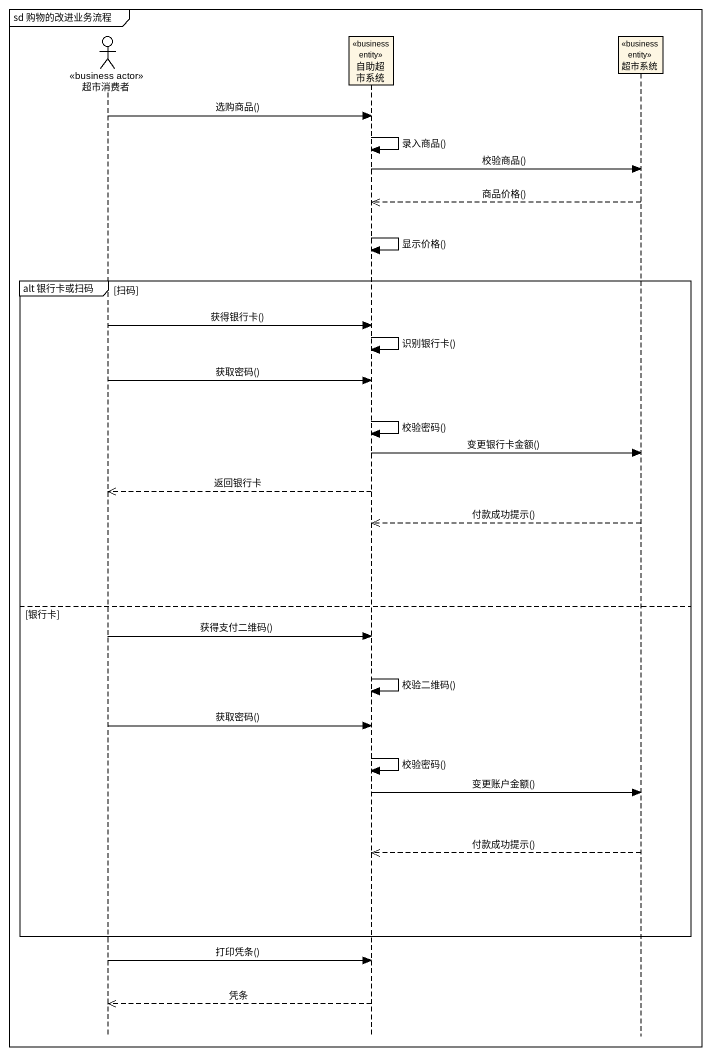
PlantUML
@startuml
mainframe sd 购物的改进业务流程
hide footbox
actor 超市消费者 <<business actor>>
participant 自助超市系统 <<business entity>>
participant 超市系统 <<business entity>>

超市消费者 -> 自助超市系统 : 选购商品()
自助超市系统 -> 自助超市系统 : 录入商品()
自助超市系统 -> 超市系统 : 校验商品()
超市系统 -->> 自助超市系统 : 商品价格()
自助超市系统 -> 自助超市系统 : 显示价格()
group alt 银行卡或扫码 [扫码]
  超市消费者 -> 自助超市系统 : 获得银行卡()
  自助超市系统 -> 自助超市系统 : 识别银行卡()
  超市消费者 -> 自助超市系统 : 获取密码()
  自助超市系统 -> 自助超市系统 : 校验密码()
  自助超市系统 -> 超市系统 : 变更银行卡金额()
  自助超市系统 -->> 超市消费者 : 返回银行卡
  超市系统 -->> 自助超市系统 : 付款成功提示()
else 银行卡
  超市消费者 -> 自助超市系统 : 获得支付二维码()
  自助超市系统 -> 自助超市系统 : 校验二维码()
  超市消费者 -> 自助超市系统 : 获取密码()
  自助超市系统 -> 自助超市系统 : 校验密码()
  自助超市系统 -> 超市系统 : 变更账户金额()
  超市系统 -->> 自助超市系统 : 付款成功提示()
end
超市消费者 -> 自助超市系统 : 打印凭条()
自助超市系统 -->> 超市消费者 : 凭条
@enduml
